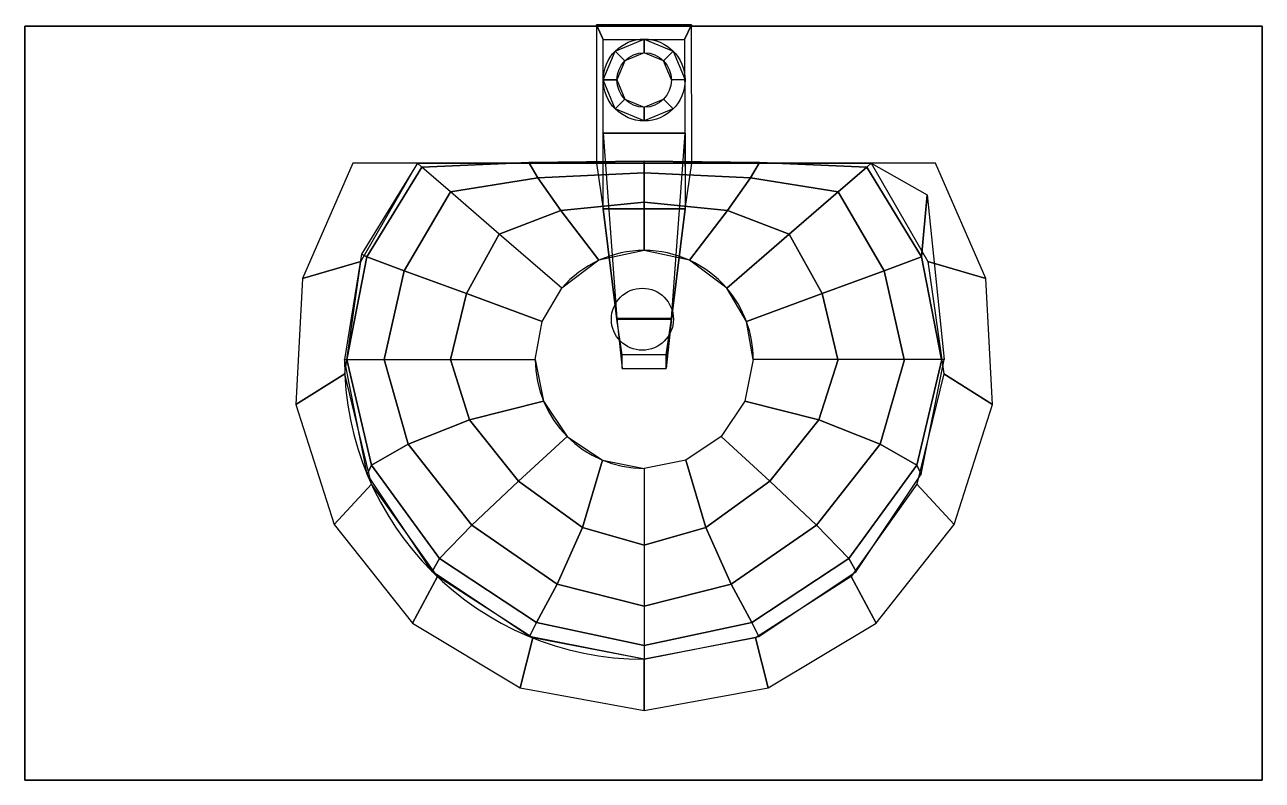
# Model space of a CAD drawing. Extents: x -45.4 to 45.4, y -55.3 to 0.1.
import ezdxf

# ---------------------------------------------------------------- set-up
doc = ezdxf.new("R2010")
doc.units = 0
doc.header["$MEASUREMENT"] = 0
doc.layers.get('0').update_dxf_attribs({"linetype": 'CONTINUOUS'})

msp = doc.modelspace()

# ---------------------------------------------------------------- linework, layer by layer
at = {"color": 0, "linetype": 'ByBlock'}
for p, q in [((-2.948, -13.393, 14), (-2.948, -7.837, 14)), ((-2.948, -7.837, 14), (3.052, -7.837, 14)), ((16.695, -10.055, 10), (-16.59, -10.055, 10)), ((3.052, -13.393, 14), (-2.948, -13.393, 14)), ((-1.948, -21.443, 24.738), (2.052, -21.443, 24.738)), ((-1.948, -21.503, 22.198), (-1.948, -21.443, 24.738)), ((2.052, -21.503, 22.198), (-1.948, -21.503, 22.198)), ((2.052, -21.443, 24.738), (2.052, -21.503, 22.198))]:
    msp.add_line(p, q, dxfattribs=at)
at = {"color": 0, "linetype": 'ByBlock', "extrusion": (-1, 0, 0)}
msp.add_line((3.052, -7.837, 14), (3.052, -13.393, 14), dxfattribs=at)
at = {"color": 0, "linetype": 'ByBlock'}
for centre, radius in [((0.052, -3.946, 19), 3), ((0.052, -3.946, 14), 2), ((-0.083, -21.497, -9.338), 2.277)]:
    msp.add_circle(centre, radius, dxfattribs=at)
for centre, radius, start, end in [((0.055, -24.446, -9.338), 7.995, 40.85403, 139.16753), ((0.055, -24.446, -9.338), 7.995, 0, 40.85403), ((0.055, -24.446, 10), 22, 180, 269.99401), ((0.055, -24.446, -9.338), 8, 180, 269.98352)]:
    msp.add_arc(centre, radius, start, end, dxfattribs=at)
for points in [[(-45.398, -55.323, 10), (-45.398, 0, 10), (-45.398, 0), (-45.398, -55.323)], [(-45.398, 0, 10), (-45.398, 0), (45.398, 0), (45.398, 0, 10)], [(-2.948, -13.393, 14), (-2.948, -0.977, 14), (-3.448, 0.107, 10), (-3.448, -10.055, 10)], [(-2.948, -0.977, 14), (3.011, -0.977, 14), (3.511, 0.107, 10), (-3.448, 0.107, 10)], [(3.052, -13.393, 14), (3.552, -10.055, 10), (3.511, 0.107, 10), (3.011, -0.977, 14)], [(45.398, -55.323, 10), (45.398, 0, 10), (45.398, 0), (45.398, -55.323)], [(3.011, -0.977, 14), (3.052, -13.393, 14), (-2.948, -13.393, 14), (-2.948, -0.977, 14)], [(-2.948, -7.837, 14), (-1.948, -21.443, 24.738), (2.052, -21.443, 24.738), (3.052, -7.837, 14)], [(-2.948, -7.837, 14), (-1.948, -21.443, 24.738), (-1.948, -21.503, 22.198), (-2.948, -13.393, 14)], [(2.052, -21.443, 24.738), (3.052, -7.837, 14), (3.052, -13.393, 14), (2.052, -21.503, 22.198)], [(-2.948, -13.393, 14), (3.052, -13.393, 14), (3.552, -10.055, 10), (-3.448, -10.055, 10)], [(-2.948, -13.393, 14), (-1.948, -21.503, 22.198), (2.052, -21.503, 22.198), (3.052, -13.393, 14)], [(-1.948, -21.443, 24.738), (-1.56, -25.103, 22.129), (-1.56, -24.12, 20.911), (-1.948, -21.503, 22.198)], [(-1.56, -25.103, 22.129), (1.665, -25.103, 22.129), (2.052, -21.443, 24.738), (-1.948, -21.443, 24.738)], [(2.052, -21.503, 22.198), (1.665, -24.12, 20.911), (-1.56, -24.12, 20.911), (-1.948, -21.503, 22.198)], [(2.052, -21.443, 24.738), (1.665, -25.103, 22.129), (1.665, -24.12, 20.911), (2.052, -21.503, 22.198)], [(-45.398, -55.323, 10), (-45.398, -55.323), (45.398, -55.323), (45.398, -55.323, 10)]]:
    msp.add_3dface(points, dxfattribs=at)
for points, invisible_edges in [([(45.398, 0, 10), (45.398, -10.055, 10), (-45.398, -10.055, 10), (-45.398, 0, 10)], 2), ([(-45.398, -10.055, 10), (-21.419, -10.055, 10), (-25.123, -18.519, 10), (-45.398, -18.519, 10)], 7), ([(45.398, -10.055, 10), (21.419, -10.055, 10), (25.123, -18.519, 10), (45.398, -18.519, 10)], 7), ([(-45.398, -18.519, 10), (-25.123, -18.519, 10), (-25.602, -27.746, 10), (-45.398, -27.746, 10)], 7), ([(45.398, -18.519, 10), (25.123, -18.519, 10), (25.602, -27.746, 10), (45.398, -27.746, 10)], 7), ([(-45.398, -27.746, 10), (-25.602, -27.746, 10), (-22.794, -36.548, 10), (-45.398, -36.548, 10)], 7), ([(45.398, -27.746, 10), (25.602, -27.746, 10), (22.794, -36.548, 10), (45.398, -36.548, 10)], 7), ([(-45.398, -36.548, 10), (-22.794, -36.548, 10), (-17.062, -43.793, 10), (-45.398, -43.793, 10)], 7), ([(45.398, -36.548, 10), (22.794, -36.548, 10), (17.062, -43.793, 10), (45.398, -43.793, 10)], 7), ([(-45.398, -43.793, 10), (-17.062, -43.793, 10), (-9.142, -48.55, 10), (-45.398, -48.55, 10)], 7), ([(45.398, -43.793, 10), (17.062, -43.793, 10), (9.142, -48.55, 10), (45.398, -48.55, 10)], 7), ([(-45.398, -48.55, 10), (-9.142, -48.55, 10), (-0.052, -50.207, 10), (-45.398, -50.207, 10)], 7), ([(45.398, -48.55, 10), (9.142, -48.55, 10), (0.052, -50.207, 10), (45.398, -50.207, 10)], 7), ([(-45.398, -50.207, 10), (-0.052, -50.207, 10), (0, -55.323, 10), (-45.398, -55.323, 10)], 3), ([(45.398, -50.207, 10), (0.052, -50.207, 10), (0, -55.323, 10), (45.398, -55.323, 10)], 3)]:
    msp.add_3dface(points, dxfattribs=dict(at, invisible_edges=invisible_edges))

# ---------------------------------------------------------------- meshes
mesh = msp.add_polymesh((2, 8), dxfattribs=dict(at, n_close=True))
for k, corner in enumerate([(2.052, -3.946, 14), (1.467, -2.531, 14), (0.052, -1.946, 14), (-1.362, -2.531, 14), (-1.948, -3.946, 14), (-1.362, -5.36, 14), (0.052, -5.946, 14), (1.467, -5.36, 14), (3.052, -3.946, 19), (2.174, -1.824, 19), (0.052, -0.946, 19), (-2.069, -1.824, 19), (-2.948, -3.946, 19), (-2.069, -6.067, 19), (0.052, -6.946, 19), (2.174, -6.067, 19)]):
    mesh.set_mesh_vertex(divmod(k, 8), corner)
mesh = msp.add_polymesh((5, 5), dxfattribs=at)
for k, corner in enumerate([(16.695, -10.055, 10), (16.376, -10.33, 3.485), (14.276, -12.147, -2.424), (10.685, -15.252, -6.905), (6.102, -19.216, -9.338), (8.374, -10.055, 10), (8.512, -10.011, 3.485), (7.854, -11.126, -2.424), (6.172, -13.529, -6.905), (3.379, -17.173, -9.338), (0.052, -10.055, 10), (0.052, -9.898, 3.485), (0.052, -10.763, -2.424), (0.052, -12.918, -6.905), (0.052, -16.449, -9.338), (-8.269, -10.055, 10), (-8.407, -10.011, 3.485), (-7.75, -11.126, -2.424), (-6.067, -13.529, -6.905), (-3.274, -17.173, -9.338), (-16.59, -10.055, 10), (-16.272, -10.33, 3.485), (-14.171, -12.147, -2.424), (-10.58, -15.252, -6.905), (-5.998, -19.216, -9.338)]):
    mesh.set_mesh_vertex(divmod(k, 5), corner)
mesh = msp.add_polymesh((2, 13), dxfattribs=at)
for k, corner in enumerate([(16.695, -10.055, 10), (20.85, -17.267, 10), (22.028, -25.508, 10), (20.061, -33.596, 10), (15.23, -40.374, 10), (8.226, -44.873, 10), (0.052, -46.447, 10), (-8.121, -44.873, 10), (-15.125, -40.374, 10), (-19.956, -33.596, 10), (-21.924, -25.508, 10), (-20.746, -17.267, 10), (-16.59, -10.055, 10), (21.419, -10.055, 10), (25.123, -18.519, 10), (25.602, -27.746, 10), (22.794, -36.548, 10), (17.062, -43.793, 10), (9.142, -48.55, 10), (0.052, -50.207, 10), (-9.037, -48.55, 10), (-16.957, -43.793, 10), (-22.69, -36.548, 10), (-25.497, -27.746, 10), (-25.018, -18.519, 10), (-21.315, -10.055, 10)]):
    mesh.set_mesh_vertex(divmod(k, 13), corner)
mesh = msp.add_polymesh((3, 5), dxfattribs=at)
for k, corner in enumerate([(-5.998, -19.216, -9.338), (-10.58, -15.252, -6.905), (-14.171, -12.147, -2.424), (-16.272, -10.33, 3.485), (-16.59, -10.055, 10), (-7.443, -21.655, -9.338), (-12.994, -19.618, -7.003), (-17.55, -17.942, -2.523), (-20.298, -16.911, 3.439), (-20.699, -16.718, 10), (-7.945, -24.446, -9.338), (-14.165, -24.446, -7.101), (-19.026, -24.446, -2.623), (-21.763, -24.446, 3.393), (-21.945, -24.446, 10)]):
    mesh.set_mesh_vertex(divmod(k, 5), corner)
mesh = msp.add_polymesh((3, 5), dxfattribs=at)
for k, corner in enumerate([(6.102, -19.216, -9.338), (10.685, -15.252, -6.905), (14.276, -12.147, -2.424), (16.376, -10.33, 3.485), (16.695, -10.055, 10), (7.547, -21.655, -9.338), (13.098, -19.618, -7.003), (17.654, -17.942, -2.523), (20.403, -16.911, 3.439), (20.804, -12.379, 10), (8.05, -24.446, -9.338), (14.27, -24.446, -7.101), (19.13, -24.446, -2.623), (21.867, -24.446, 3.393), (22.05, -24.446, 10)]):
    mesh.set_mesh_vertex(divmod(k, 5), corner)
mesh = msp.add_polymesh((5, 5), dxfattribs=at)
for k, corner in enumerate([(0.052, -32.446, -9.338), (0.052, -38.085, -6.425), (0.052, -42.56, -1.923), (0.052, -45.439, 3.733), (0.052, -46.446, 10), (-3.008, -31.836, -9.338), (-4.477, -36.77, -6.532), (-6.327, -40.931, -2.034), (-7.844, -43.746, 3.679), (-8.366, -44.77, 10), (-5.603, -30.102, -9.338), (-9.169, -33.374, -6.767), (-12.599, -36.609, -2.277), (-14.963, -39.045, 3.561), (-15.503, -40.001, 10), (-7.337, -27.507, -9.338), (-12.766, -28.883, -7.003), (-17.257, -30.672, -2.521), (-19.95, -32.212, 3.443), (-20.271, -32.864, 10), (-7.945, -24.446, -9.338), (-14.172, -24.446, -7.11), (-19.038, -24.446, -2.632), (-21.773, -24.446, 3.389), (-21.945, -24.446, 10)]):
    mesh.set_mesh_vertex(divmod(k, 5), corner)
mesh = msp.add_polymesh((5, 5), dxfattribs=at)
for k, corner in enumerate([(0.052, -32.446, -9.338), (0.052, -38.085, -6.425), (0.052, -42.56, -1.923), (0.052, -45.439, 3.733), (0.052, -46.446, 10), (3.113, -31.836, -9.338), (4.581, -36.77, -6.532), (6.431, -40.931, -2.034), (7.948, -43.746, 3.679), (8.471, -44.77, 10), (5.708, -30.102, -9.338), (9.274, -33.374, -6.767), (12.704, -36.609, -2.277), (15.068, -39.045, 3.561), (15.607, -40.001, 10), (7.441, -27.507, -9.338), (12.87, -28.883, -7.003), (17.361, -30.672, -2.521), (20.055, -32.212, 3.443), (20.376, -32.864, 10), (8.05, -24.446, -9.338), (14.277, -24.446, -7.11), (19.142, -24.446, -2.632), (21.878, -24.446, 3.389), (22.05, -24.446, 10)]):
    mesh.set_mesh_vertex(divmod(k, 5), corner)

doc.saveas('drawing.dxf')
